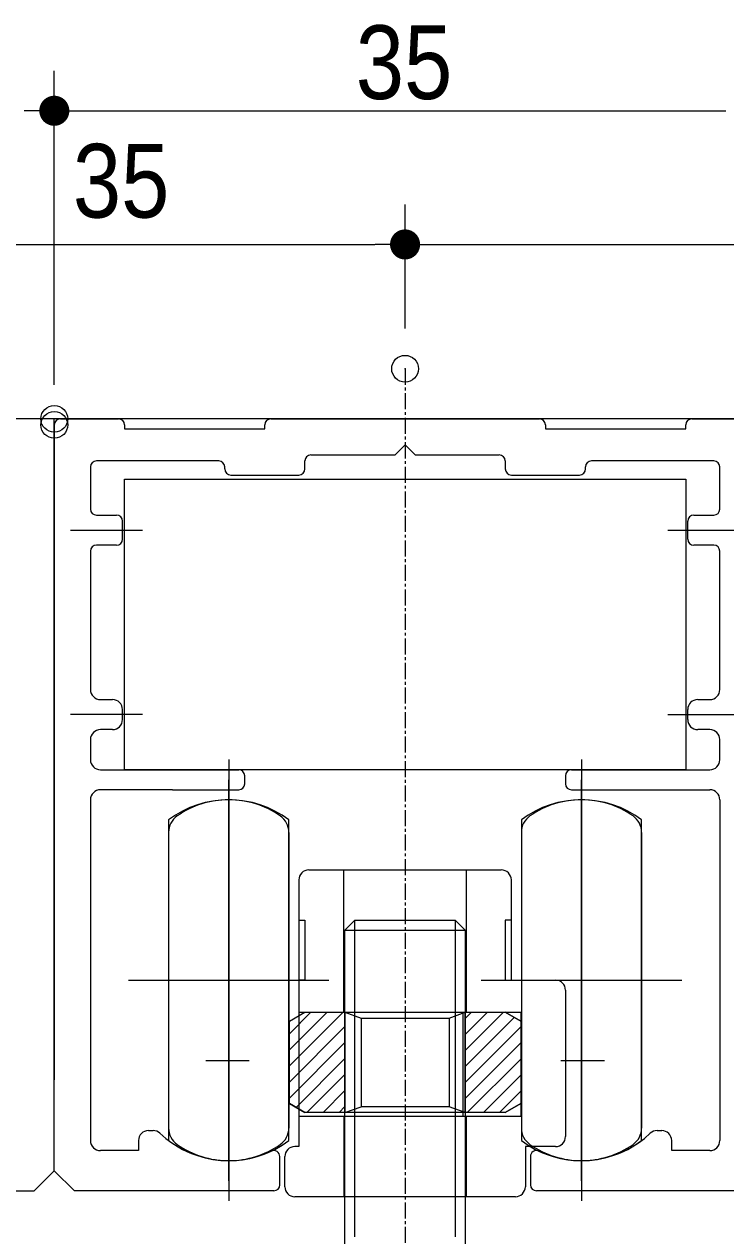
# Model space of a CAD drawing. Units: millimetres, scale not verified. Extents: x -4547 to 4547, y -2284 to 2284.
# Drawn here: x 462.1 to 724.6, y 410.4 to 863.6 of the extents above; entities that cross this region are included whole.
import ezdxf
from ezdxf.enums import TextEntityAlignment as Align

# ---------------------------------------------------------------- set-up
doc = ezdxf.new("R2010")
doc.units = ezdxf.units.MM
doc.header["$LTSCALE"] = 20
doc.header["$PDMODE"] = 32
doc.header["$PDSIZE"] = 10
doc.linetypes.add('USER4', pattern=[9.172222, 5.997222, -1.058333, 1.058333, -1.058333])
for name, color, linetype, lineweight in [('0-1_3一般', 7, 'Continuous', 15), ('0-2_2寸法-2', 7, 'Continuous', 15), ('0-3_0', 7, 'Continuous', 25), ('0-5_2寸法-1', 7, 'Continuous', 15)]:
    doc.layers.add(name, color=color, linetype=linetype, lineweight=lineweight)
doc.layers.add('0-4_Defpoints', color=7, linetype='Continuous')
doc.styles.add('ＭＳ Ｐゴシック', font='')
doc.styles.get('ＭＳ Ｐゴシック').set_extended_font_data('MS PGothic')

# ---------------------------------------------------------------- blocks, each defined once
blk = doc.blocks.new('グループ-47')
at = {"layer": '0-1_3一般', "linetype": 'USER4', "lineweight": 5}
blk.add_line((38903.7, 14694), (38903.7, -3299.9), dxfattribs=at)
blk = doc.blocks.new('グループ-51')
at = {"layer": '0-1_3一般', "lineweight": 5}
for p, q in [((37583.7, 8619.4), (37583.7, 11619.4)), ((40223.7, 8619.4), (40223.7, 11619.4)), ((37133.7, 11319.4), (37133.7, 8919.4)), ((38033.7, 8919.4), (38033.7, 11319.4)), ((39773.7, 11319.4), (39773.7, 8919.4)), ((40673.7, 8919.4), (40673.7, 11319.4)), ((36983.7, 10119.4), (38183.7, 10119.4)), ((39623.7, 10119.4), (40823.7, 10119.4))]:
    blk.add_line(p, q, dxfattribs=at)
blk.add_lwpolyline([(36803.7, 13869), (41003.7, 13869), (41003.7, 11694), (36803.7, 11694)], close=True, dxfattribs=at)
for centre, start, end in [((37583.7, 10719.4), 53.1301, 126.8699), ((40223.7, 10719.4), 53.1301, 126.8699), ((37583.7, 9519.4), 233.1301, 306.8699), ((40223.7, 9519.4), 233.1301, 306.8699)]:
    blk.add_arc(centre, 750, start, end, dxfattribs=at)
blk = doc.blocks.new('グループ-52')
at = {"layer": '0-1_3一般', "lineweight": 5}
for p, q in [((36278.7, 14274), (36278.7, 9374.3)), ((36323.7, 14319), (36758.7, 14319)), ((36803.7, 14274), (36803.7, 14244)), ((36803.7, 14244), (37853.7, 14244)), ((37853.7, 14244), (37853.7, 14274)), ((37898.7, 14319), (39908.7, 14319)), ((41048.7, 14319), (41483.7, 14319)), ((38828.7, 14049), (38903.7, 14124)), ((38903.7, 14124), (38978.7, 14049)), ((36548.7, 13959), (36548.7, 13644)), ((37508.7, 14004), (36593.7, 14004)), ((37553.7, 13944), (37553.7, 13959)), ((38153.7, 13944), (38153.7, 14004)), ((38198.7, 14049), (38828.7, 14049)), ((38978.7, 14049), (39608.7, 14049)), ((39653.7, 14004), (39653.7, 13944)), ((40253.7, 13944), (40253.7, 13959)), ((40943.7, 14004), (40298.7, 14004)), ((41213.7, 14004), (40943.7, 14004)), ((41258.7, 13644), (41258.7, 13959)), ((37598.7, 13899), (38108.7, 13899)), ((39698.7, 13899), (40208.7, 13899)), ((36593.7, 13599), (36743.7, 13599)), ((41063.7, 13599), (41213.7, 13599)), ((36788.7, 13419), (36788.7, 13554)), ((41018.7, 13419), (41018.7, 13554)), ((36398.7, 13486.5), (36938.7, 13486.5)), ((40868.7, 13486.5), (41408.7, 13486.5)), ((36548.7, 13329), (36548.7, 12294)), ((36743.7, 13374), (36593.7, 13374)), ((41213.7, 13374), (41063.7, 13374)), ((41258.7, 12294), (41258.7, 13329)), ((36623.7, 12219), (36713.7, 12219)), ((41093.7, 12219), (41183.7, 12219)), ((36938.7, 12106.5), (36398.7, 12106.5)), ((36788.7, 12069), (36788.7, 12144)), ((40868.7, 12106.5), (41408.7, 12106.5)), ((41018.7, 12069), (41018.7, 12144)), ((36713.7, 11994), (36623.7, 11994)), ((41183.7, 11994), (41093.7, 11994)), ((36548.7, 11919), (36548.7, 11769)), ((41258.7, 11769), (41258.7, 11919)), ((36623.7, 11694), (36863.7, 11694)), ((36863.7, 11694), (37658.7, 11694)), ((40148.7, 11694), (41183.7, 11694)), ((37703.7, 11589), (37703.7, 11649)), ((40103.7, 11649), (40103.7, 11589)), ((36878.7, 11544), (36623.7, 11544)), ((37163.7, 11544), (36878.7, 11544)), ((37163.7, 11544), (37658.7, 11544)), ((40148.7, 11544), (40643.7, 11544)), ((40643.7, 11544), (41183.7, 11544)), ((36548.7, 11469), (36548.7, 8919.4)), ((41258.7, 11469), (41258.7, 8919.4)), ((37583.7, 9353.9), (37583.7, 9669.7)), ((40223.7, 9669.7), (40223.7, 9353.9)), ((37412.2, 9519.4), (37737.1, 9519.4)), ((40070.2, 9519.4), (40395.1, 9519.4)), ((36278.7, 8694), (36278.7, 9374.3)), ((36983.7, 8994.4), (37017.4, 8994.4)), ((40789.9, 8994.4), (40823.7, 8994.4)), ((40898.7, 8844.4), (40898.7, 8919.4)), ((37966.2, 8589), (37966.2, 8799.6)), ((39841.2, 8799.6), (39841.2, 8589)), ((41183.7, 8844.4), (40898.7, 8844.4)), ((36428.7, 8544), (36278.7, 8694)), ((37921.2, 8544), (36428.7, 8544)), ((41378.7, 8544), (39886.2, 8544))]:
    blk.add_line(p, q, dxfattribs=at)
for points in [[(39953.7, 14274), (39953.7, 14244), (41003.7, 14244), (41003.7, 14274)], [(36908.7, 8919.4), (36908.7, 8844.4), (36623.7, 8844.4)]]:
    blk.add_lwpolyline(points, dxfattribs=at)
for centre, radius, start, end in [((36323.7, 14274), 45, 90, 180), ((36758.7, 14274), 45, 0, 90), ((37898.7, 14274), 45, 90, 180), ((39908.7, 14274), 45, 0, 90), ((41048.7, 14274), 45, 90, 180), ((36593.7, 13959), 45, 90, 180), ((37508.7, 13959), 45, 0, 90), ((38198.7, 14004), 45, 90, 180), ((39608.7, 14004), 45, 0, 90), ((40298.7, 13959), 45, 90, 180), ((41213.7, 13959), 45, 0, 90), ((37598.7, 13944), 45, 180, 270), ((38108.7, 13944), 45, 270, 0), ((39698.7, 13944), 45, 180, 270), ((40208.7, 13944), 45, 270, 0), ((36593.7, 13644), 45, 180, 270), ((36743.7, 13554), 45, 0, 90), ((41063.7, 13554), 45, 90, 180), ((41213.7, 13644), 45, 270, 0), ((36743.7, 13419), 45, 270, 0), ((41063.7, 13419), 45, 180, 270), ((36593.7, 13329), 45, 90, 180), ((41213.7, 13329), 45, 0, 90), ((36623.7, 12294), 75, 180, 270), ((41183.7, 12294), 75, 270, 0), ((36713.7, 12144), 75, 0, 90), ((41093.7, 12144), 75, 90, 180), ((36713.7, 12069), 75, 270, 0), ((41093.7, 12069), 75, 180, 270), ((36623.7, 11919), 75, 90, 180), ((41183.7, 11919), 75, 0, 90), ((36623.7, 11769), 75, 180, 270), ((37658.7, 11649), 45, 0, 90), ((40148.7, 11649), 45, 90, 180), ((41183.7, 11769), 75, 270, 0), ((36623.7, 11469), 75, 90, 180), ((37658.7, 11589), 45, 270, 0), ((40148.7, 11589), 45, 180, 270), ((41183.7, 11469), 75, 0, 90), ((36983.7, 8919.4), 75, 90, 180), ((37017.4, 8919.4), 75, 46.65824, 90), ((37583.7, 9519.4), 750, 226.65824, 295.12081), ((40223.7, 9519.4), 750, 244.87919, 313.34176), ((40789.9, 8919.4), 75, 90, 133.34176), ((40823.7, 8919.4), 75, 0, 90), ((36623.7, 8919.4), 75, 180, 270), ((41183.7, 8919.4), 75, 270, 0), ((37921.2, 8799.6), 45, 0, 115.12081), ((39886.2, 8799.6), 45, 64.87919, 180), ((37921.2, 8589), 45, 270, 0), ((39886.2, 8589), 45, 180, 270)]:
    blk.add_arc(centre, radius, start, end, dxfattribs=at)
at = {"layer": '0-1_3一般'}
blk.add_blockref('グループ-51', (0, 0), dxfattribs=at)
blk = doc.blocks.new('グループ-53')
at = {"layer": '0-1_3一般', "lineweight": 5}
blk.add_lwpolyline([(34636.2, 8544), (36128.7, 8544), (36278.7, 8694), (36278.7, 14319), (35798.7, 14319)], dxfattribs=at)
blk = doc.blocks.new('グループ-57')
at = {"layer": '0-1_3一般', "lineweight": 5}
for p, q in [((38183.7, 10944.4), (38446.2, 10944.4)), ((38446.2, 9879.4), (38446.2, 10944.4)), ((38446.2, 10944.4), (39361.2, 10944.4)), ((39361.2, 10944.4), (39623.7, 10944.4)), ((39361.2, 10944.4), (39361.2, 9879.4)), ((38108.7, 10869.4), (38108.7, 10569.4)), ((39698.7, 10569.4), (39698.7, 10869.4)), ((38108.7, 10569.4), (38108.7, 10119.4)), ((38108.7, 10569.4), (38153.7, 10569.4)), ((38153.7, 10569.4), (38153.7, 10119.4)), ((39653.7, 10569.4), (39653.7, 10119.4)), ((39698.7, 10569.4), (39653.7, 10569.4)), ((39698.7, 10119.4), (39698.7, 10569.4)), ((38108.7, 10119.4), (38108.7, 9879.4)), ((38153.7, 10119.4), (38108.7, 10119.4)), ((39653.7, 10119.4), (39698.7, 10119.4)), ((39698.7, 10119.4), (40028.7, 10119.4)), ((40103.7, 10044.4), (40103.7, 8949.4)), ((38108.7, 9879.4), (38446.2, 9879.4)), ((38446.2, 9879.4), (39336.7, 9879.4)), ((39336.7, 9879.4), (39361.2, 9879.4)), ((39336.7, 9879.4), (39336.7, 9099.4)), ((39361.2, 9879.4), (39698.7, 9879.4)), ((39698.7, 9879.4), (39769.7, 9879.4)), ((39769.7, 9879.4), (39769.7, 9099.4)), ((38446.2, 9099.4), (38108.7, 9099.4)), ((39336.7, 9099.4), (38446.2, 9099.4)), ((38446.2, 9099.4), (38446.2, 8499.4)), ((39361.2, 9099.4), (39336.7, 9099.4)), ((39698.7, 9099.4), (39361.2, 9099.4)), ((39361.2, 9099.4), (39361.2, 8499.4)), ((39769.7, 9099.4), (39698.7, 9099.4)), ((38003.7, 8574.4), (38003.7, 8799.4)), ((38108.7, 8874.4), (38078.7, 8874.4)), ((39803.7, 8874.4), (39803.7, 8574.4)), ((40028.7, 8874.4), (39803.7, 8874.4)), ((38446.2, 8499.4), (38078.7, 8499.4)), ((39361.2, 8499.4), (38446.2, 8499.4)), ((39728.7, 8499.4), (39361.2, 8499.4))]:
    blk.add_line(p, q, dxfattribs=at)
blk.add_lwpolyline([(38108.7, 9879.4), (38108.7, 9099.4), (38108.7, 8874.4)], dxfattribs=at)
for centre, start, end in [((38183.7, 10869.4), 90, 180), ((39623.7, 10869.4), 0, 90), ((40028.7, 10044.4), 0, 90), ((40028.7, 8949.4), 270, 0), ((38078.7, 8799.4), 90, 180), ((38078.7, 8574.4), 180, 270), ((39728.7, 8574.4), 270, 0)]:
    blk.add_arc(centre, 75, start, end, dxfattribs=at)
blk = doc.blocks.new('グループ-58')
at = {"layer": '0-1_3一般', "lineweight": 5}
for p, q in [((38037.6, 9812.4), (38153.7, 9879.4)), ((38037.6, 9717.6), (38199.4, 9879.4)), ((38037.6, 9597.6), (38319.4, 9879.4)), ((38037.6, 9477.6), (38439.4, 9879.4)), ((38037.6, 9196.4), (38037.6, 9812.4)), ((38153.7, 9879.4), (38453.7, 9879.4)), ((38453.7, 9879.4), (38573.7, 9836.1)), ((38453.7, 9879.4), (39353.7, 9879.4)), ((38453.7, 9879.4), (38453.7, 9129.4)), ((38573.7, 9836.1), (39233.7, 9836.1)), ((38573.7, 9836.1), (38573.7, 9172.7)), ((39233.7, 9836.1), (39353.7, 9879.4)), ((39233.7, 9836.1), (39233.7, 9172.7)), ((39353.7, 9879.4), (39653.7, 9879.4)), ((39353.7, 9879.4), (39353.7, 9129.4)), ((39353.7, 9833.7), (39399.4, 9879.4)), ((39353.7, 9713.7), (39519.4, 9879.4)), ((39353.7, 9593.7), (39639.4, 9879.4)), ((39353.7, 9473.7), (39720.7, 9840.7)), ((39769.7, 9812.4), (39653.7, 9879.4)), ((39769.7, 9812.4), (39769.7, 9196.4)), ((38037.6, 9357.6), (38453.7, 9773.7)), ((39353.7, 9353.7), (39769.7, 9769.7)), ((38037.6, 9237.6), (38453.7, 9653.7)), ((39353.7, 9233.7), (39769.7, 9649.7)), ((38087.5, 9167.5), (38453.7, 9533.7)), ((39369.4, 9129.4), (39769.7, 9529.7)), ((38169.4, 9129.4), (38453.7, 9413.7)), ((39489.4, 9129.4), (39769.7, 9409.7)), ((38289.4, 9129.4), (38453.7, 9293.7)), ((39609.4, 9129.4), (39769.7, 9289.7)), ((38037.6, 9196.4), (38153.7, 9129.4)), ((38409.4, 9129.4), (38453.7, 9173.7)), ((38453.7, 9129.4), (38573.7, 9172.7)), ((39233.7, 9172.7), (38573.7, 9172.7)), ((39353.7, 9129.4), (39233.7, 9172.7)), ((39653.7, 9129.4), (39769.7, 9196.4)), ((38303.7, 9129.4), (38153.7, 9129.4)), ((38453.7, 9129.4), (38303.7, 9129.4)), ((39353.7, 9129.4), (38453.7, 9129.4)), ((39503.7, 9129.4), (39353.7, 9129.4)), ((39653.7, 9129.4), (39503.7, 9129.4))]:
    blk.add_line(p, q, dxfattribs=at)
for points in [[(38453.7, 9129.4), (38303.7, 9129.4), (38153.7, 9129.4), (38037.6, 9196.4), (38037.6, 9812.4), (38153.7, 9879.4), (38453.7, 9879.4)], [(39769.7, 9812.4), (39769.7, 9196.4), (39653.7, 9129.4), (39503.7, 9129.4), (39353.7, 9129.4), (39353.7, 9879.4), (39653.7, 9879.4)]]:
    blk.add_lwpolyline(points, close=True, dxfattribs=at)
blk = doc.blocks.new('グループ-59')
at = {"layer": '0-1_3一般', "lineweight": 5}
for p, q in [((37583.7, 11769.4), (37583.7, 8469.4)), ((40223.7, 11769.4), (40223.7, 8469.4)), ((37133.7, 11225.2), (37133.7, 10119.4)), ((38033.7, 11225.2), (38033.7, 10119.4)), ((39773.7, 11225.2), (39773.7, 10119.4)), ((40673.7, 11225.2), (40673.7, 10119.4)), ((36833.7, 10119.4), (38333.7, 10119.4)), ((37133.7, 10119.4), (37133.7, 9013.5)), ((38033.7, 10119.4), (38033.7, 9013.5)), ((39473.7, 10119.4), (40973.7, 10119.4)), ((39773.7, 10119.4), (39773.7, 9013.5)), ((40673.7, 10119.4), (40673.7, 9013.5))]:
    blk.add_line(p, q, dxfattribs=at)
for centre, radius, start, end in [((37583.7, 10794.4), 675, 90, 124.8499), ((37583.7, 10794.4), 675, 55.1501, 90), ((40223.7, 10794.4), 675, 90, 124.8499), ((40223.7, 10794.4), 675, 55.1501, 90), ((37283.7, 11225.2), 150, 124.8499, 180), ((37883.7, 11225.2), 150, 0, 55.1501), ((39923.7, 11225.2), 150, 124.8499, 180), ((40523.7, 11225.2), 150, 0, 55.1501), ((37283.7, 9013.5), 150, 180, 235.1501), ((37883.7, 9013.5), 150, 304.8499, 0), ((39923.7, 9013.5), 150, 180, 235.1501), ((40523.7, 9013.5), 150, 304.8499, 0), ((37583.7, 9444.4), 675, 235.1501, 270), ((37583.7, 9444.4), 675, 270, 304.8499), ((40223.7, 9444.4), 675, 235.1501, 270), ((40223.7, 9444.4), 675, 270, 304.8499)]:
    blk.add_arc(centre, radius, start, end, dxfattribs=at)
blk = doc.blocks.new('グループ-60')
at = {"layer": '0-1_3一般'}
for name in ['グループ-59', 'グループ-57', 'グループ-58']:
    blk.add_blockref(name, (0, 0), dxfattribs=at)
blk = doc.blocks.new('グループ-61')
at = {"layer": '0-1_3一般', "lineweight": 5}
for p, q in [((37028.7, 14319), (26537.6, 14319)), ((51578.7, 14319), (37028.7, 14319))]:
    blk.add_line(p, q, dxfattribs=at)
blk = doc.blocks.new('グループ-62')
at = {"layer": '0-1_3一般', "lineweight": 5}
for p, q in [((38528.7, 8199), (38528.7, 10569.4)), ((39278.7, 10569.4), (39278.7, 8199)), ((38453.7, 10494.4), (39353.7, 10494.4))]:
    blk.add_line(p, q, dxfattribs=at)
for points in [[(38453.7, 8049), (38453.7, 10494.4), (38528.7, 10569.4)], [(38528.7, 10569.4), (39278.7, 10569.4), (39353.7, 10494.4), (39353.7, 8049)]]:
    blk.add_lwpolyline(points, dxfattribs=at)
blk = doc.blocks.new('グループ-63')
at = {"layer": '0-1_3一般'}
for name in ['グループ-47', 'グループ-61', 'グループ-53', 'グループ-52', 'グループ-60', 'グループ-62']:
    blk.add_blockref(name, (0, 0), dxfattribs=at)
blk = doc.blocks.new('_Dot')
at = {"layer": '0-3_0'}
blk.add_line((-10, 0), (-20, 0), dxfattribs=at)
for points in [[(0, 0), (-6.37, 7.71), (-5.36, 8.44)], [(0, 0), (-5.36, 8.44), (-4.26, 9.05)], [(0, 0), (-4.26, 9.05), (-3.09, 9.51)], [(0, 0), (-3.09, 9.51), (-1.87, 9.82)], [(0, 0), (-1.87, 9.82), (-0.63, 9.98)], [(0, 0), (-0.63, 9.98), (0.63, 9.98)], [(0, 0), (0.63, 9.98), (1.87, 9.82)], [(0, 0), (1.87, 9.82), (3.09, 9.51)], [(0, 0), (3.09, 9.51), (4.26, 9.05)], [(0, 0), (4.26, 9.05), (5.36, 8.44)], [(0, 0), (5.36, 8.44), (6.37, 7.71)], [(0, 0), (-10, 0), (-9.92, 1.25)], [(0, 0), (-9.92, -1.25), (-10, 0)], [(0, 0), (-9.92, 1.25), (-9.69, 2.49)], [(0, 0), (-9.69, -2.49), (-9.92, -1.25)], [(0, 0), (-9.69, 2.49), (-9.3, 3.68)], [(0, 0), (-9.3, -3.68), (-9.69, -2.49)], [(0, 0), (-9.3, 3.68), (-8.76, 4.82)], [(0, 0), (-8.76, -4.82), (-9.3, -3.68)], [(0, 0), (-8.76, 4.82), (-8.09, 5.88)], [(0, 0), (-8.09, -5.88), (-8.76, -4.82)], [(0, 0), (-8.09, 5.88), (-7.29, 6.85)], [(0, 0), (-7.29, -6.85), (-8.09, -5.88)], [(0, 0), (-7.29, 6.85), (-6.37, 7.71)], [(0, 0), (-6.37, -7.71), (-7.29, -6.85)], [(0, 0), (-5.36, -8.44), (-6.37, -7.71)], [(0, 0), (-4.26, -9.05), (-5.36, -8.44)], [(0, 0), (-3.09, -9.51), (-4.26, -9.05)], [(0, 0), (-1.87, -9.82), (-3.09, -9.51)], [(0, 0), (-0.63, -9.98), (-1.87, -9.82)], [(0, 0), (0.63, -9.98), (-0.63, -9.98)], [(0, 0), (6.37, 7.71), (7.29, 6.85)], [(0, 0), (7.29, 6.85), (8.09, 5.88)], [(0, 0), (8.09, 5.88), (8.76, 4.82)], [(0, 0), (8.76, 4.82), (9.3, 3.68)], [(0, 0), (9.3, 3.68), (9.69, 2.49)], [(0, 0), (9.69, 2.49), (9.92, 1.25)], [(0, 0), (9.92, 1.25), (10, 0)], [(0, 0), (1.87, -9.82), (0.63, -9.98)], [(0, 0), (3.09, -9.51), (1.87, -9.82)], [(0, 0), (4.26, -9.05), (3.09, -9.51)], [(0, 0), (5.36, -8.44), (4.26, -9.05)], [(0, 0), (6.37, -7.71), (5.36, -8.44)], [(0, 0), (7.29, -6.85), (6.37, -7.71)], [(0, 0), (8.09, -5.88), (7.29, -6.85)], [(0, 0), (8.76, -4.82), (8.09, -5.88)], [(0, 0), (9.3, -3.68), (8.76, -4.82)], [(0, 0), (9.69, -2.49), (9.3, -3.68)], [(0, 0), (9.92, -1.25), (9.69, -2.49)], [(0, 0), (10, 0), (9.92, -1.25)]]:
    blk.add_solid(points, dxfattribs=at)

msp = doc.modelspace()

# ---------------------------------------------------------------- linework, layer by layer
at = {"layer": '0-2_2寸法-2'}
for p, q in [((604.56, 749.7), (604.56, 796.2)), ((604.56, 749.7), (604.56, 796.2)), ((353.31, 781.2), (593.3, 781.2)), ((615.81, 781.2), (855.8, 781.2))]:
    msp.add_line(p, q, dxfattribs=at)
at = {"layer": '0-4_Defpoints'}
for p in [(473.31, 831.2), (604.56, 781.2), (604.56, 734.7), (473.31, 715.95), (473.31, 713.7)]:
    msp.add_point(p, dxfattribs=at)
at = {"layer": '0-5_2寸法-1'}
for p, q in [((473.31, 730.95), (473.31, 846.2)), ((473.31, 728.7), (473.31, 846.2)), ((484.56, 831.2), (724.55, 831.2))]:
    msp.add_line(p, q, dxfattribs=at)

# ---------------------------------------------------------------- block references
at = {"layer": '0-1_3一般', "xscale": 0.05, "yscale": 0.05}
msp.add_blockref('グループ-63', (-1340.62, 0), dxfattribs=at)
at = {"layer": '0-2_2寸法-2', "xscale": 0.5627563, "yscale": 0.5627563}
msp.add_blockref('_Dot', (604.56, 781.2), dxfattribs=at)
at = {"layer": '0-2_2寸法-2', "xscale": 0.5627563, "yscale": 0.5627563, "rotation": 180}
msp.add_blockref('_Dot', (604.56, 781.2), dxfattribs=at)
at = {"layer": '0-5_2寸法-1', "xscale": 0.5627563, "yscale": 0.5627563}
msp.add_blockref('_Dot', (473.31, 831.2), dxfattribs=at)
at = {"layer": '0-5_2寸法-1', "xscale": 0.5627563, "yscale": 0.5627563, "rotation": 180}
msp.add_blockref('_Dot', (473.31, 831.2), dxfattribs=at)

# ---------------------------------------------------------------- texts
at = {"layer": '0-2_2寸法-2', "style": 'ＭＳ Ｐゴシック', "width": 0.9}
msp.add_text('35', height=27.57, dxfattribs=at).set_placement((480.25, 782.97), align=Align.BOTTOM_LEFT)
at = {"layer": '0-5_2寸法-1', "style": 'ＭＳ Ｐゴシック', "width": 0.9}
msp.add_text('35', height=27.57, dxfattribs=at).set_placement((586.11, 827.32), align=Align.BOTTOM_LEFT)

doc.saveas('drawing.dxf')
